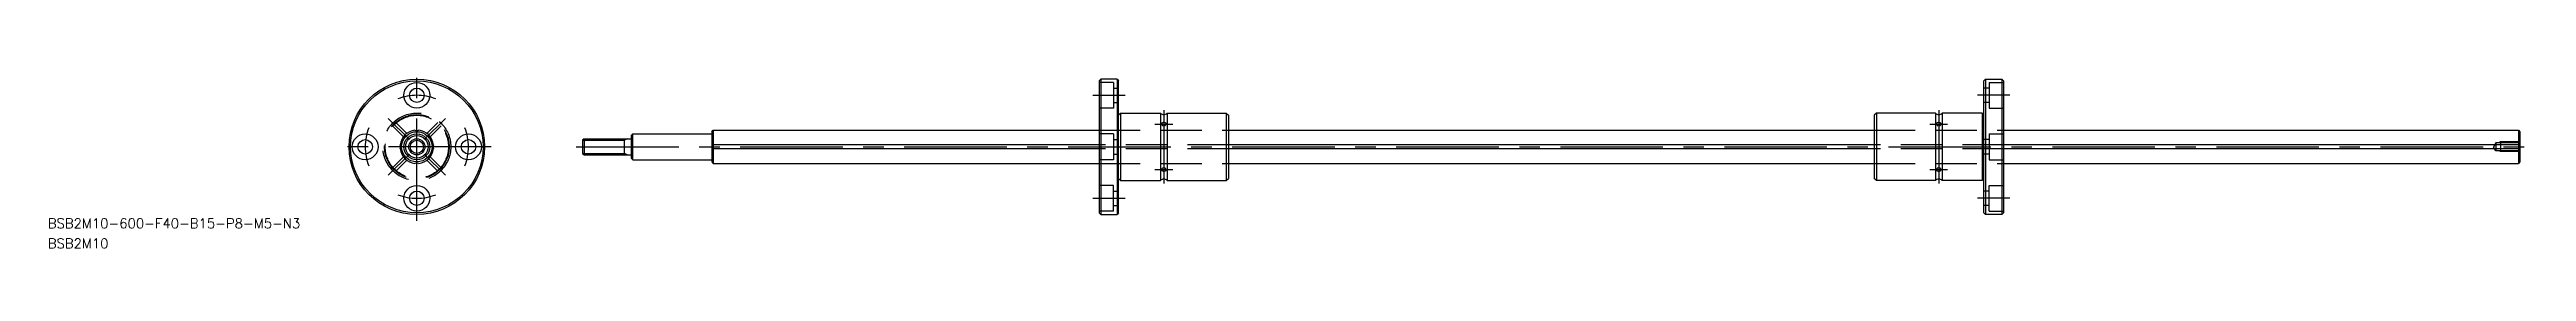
# Model space of a CAD drawing. Extents: x -114 to 653, y -32 to 23.
import ezdxf

# ---------------------------------------------------------------- set-up
doc = ezdxf.new("R2010")
doc.units = 0
doc.linetypes.add('CENTER', pattern=[50.8, 31.75, -6.35, 6.35, -6.35])
doc.linetypes.add('DASHED', pattern=[19.05, 12.7, -6.35])
doc.layers.get('0').update_dxf_attribs({"linetype": 'CONTINUOUS'})
doc.layers.add('CENTER', color=1, linetype='CENTER')
doc.styles.get("Standard").update_dxf_attribs({"font": 'txt.shx', "height": 3, "bigfont": 'bigfont.shx'})

# ---------------------------------------------------------------- blocks, each defined once
blk = doc.blocks.new('*U2')
at = {"color": 7, "linetype": 'CONTINUOUS'}
blk.add_text('BSB2M10-600-F40-B15-P8-M5-N3', height=3, dxfattribs=at).set_placement((-114.27, -25.28))
blk = doc.blocks.new('*U3')
at = {"color": 7, "linetype": 'CONTINUOUS'}
blk.add_text('BSB2M10', height=3, dxfattribs=at).set_placement((-114.27, -31.5))

msp = doc.modelspace()

# ---------------------------------------------------------------- linework, layer by layer
at = {"color": 7, "linetype": 'CONTINUOUS'}
for p, q in [((211.85, 21), (211.35, 20.5)), ((211.35, 20.5), (211.35, -20.5)), ((211.85, 21), (211.85, -21)), ((216.85, 21), (211.85, 21)), ((216.85, 21), (216.85, -21)), ((216.85, 21), (217.35, 20.5)), ((217.35, -20.5), (217.35, 20.5)), ((485.85, 21), (485.35, 20.5)), ((485.35, -20.5), (485.35, 20.5)), ((485.85, 21), (485.85, -21)), ((485.85, 21), (490.85, 21)), ((490.85, 21), (490.85, -21)), ((490.85, 21), (491.35, 20.5)), ((491.35, 20.5), (491.35, -20.5)), ((217.35, 9.9), (217.95, 10.5)), ((217.95, 10.5), (217.95, -10.5)), ((217.95, 10.5), (230.35, 10.5)), ((230.35, 10.5), (230.35, -10.5)), ((232.35, 10.5), (232.35, -10.5)), ((232.35, 10.5), (250.65, 10.5)), ((250.65, 10.5), (250.65, -10.5)), ((250.65, 10.5), (251.35, 9.8)), ((251.35, 9.8), (251.35, -9.8)), ((452.05, 10.5), (451.35, 9.8)), ((451.35, 9.8), (451.35, -9.8)), ((470.35, 10.5), (452.05, 10.5)), ((452.05, 10.5), (452.05, -10.5)), ((470.35, 10.5), (470.35, -10.5)), ((472.35, 10.5), (472.35, -10.5)), ((484.75, 10.5), (472.35, 10.5)), ((484.75, 10.5), (484.75, -10.5)), ((485.35, 9.9), (484.75, 10.5)), ((51.79, 2.5), (51.35, 2.07)), ((51.35, 2.07), (51.35, -2.07)), ((51.79, 2.5), (51.79, -2.5)), ((51.79, 2.5), (66.35, 2.5)), ((64.35, -2.5), (64.35, 2.5)), ((66.85, 4), (66.35, 3.5)), ((66.35, 3.5), (66.35, -3.5)), ((66.85, 4), (91.35, 4)), ((66.85, -4), (66.85, 4)), ((91.35, 4.7), (91.82, 5.16)), ((91.35, 4.7), (91.35, -4.7)), ((91.82, 5.16), (211.35, 5.16)), ((91.85, -5.16), (91.85, 5.16)), ((211.35, 0.6), (91.85, 0.6)), ((251.35, 5.16), (451.35, 5.16)), ((451.35, 0.6), (251.35, 0.6)), ((491.35, 5.16), (650.89, 5.16)), ((650.85, 0.6), (491.35, 0.6)), ((650.85, 5.16), (650.85, -5.16)), ((650.89, 5.16), (651.35, 4.7)), ((651.35, 4.7), (651.35, -4.7)), ((51.35, -2.07), (51.79, -2.5)), ((51.79, -2.5), (66.35, -2.5)), ((66.35, -3.5), (66.85, -4)), ((66.85, -4), (91.35, -4)), ((91.35, -4.7), (91.82, -5.16)), ((91.82, -5.16), (211.35, -5.16)), ((211.35, -0.6), (91.85, -0.6)), ((451.35, -0.6), (251.35, -0.6)), ((251.35, -5.16), (451.35, -5.16)), ((650.85, -0.6), (491.35, -0.6)), ((491.35, -5.16), (650.89, -5.16)), ((651.35, -4.7), (650.89, -5.16)), ((217.95, -10.5), (217.35, -9.9)), ((217.95, -10.5), (230.35, -10.5)), ((232.35, -10.5), (250.65, -10.5)), ((250.65, -10.5), (251.35, -9.8)), ((452.05, -10.5), (451.35, -9.8)), ((470.35, -10.5), (452.05, -10.5)), ((484.75, -10.5), (472.35, -10.5)), ((484.75, -10.5), (485.35, -9.9)), ((211.35, -20.5), (211.85, -21)), ((211.85, -21), (216.85, -21)), ((217.35, -20.5), (216.85, -21)), ((485.35, -20.5), (485.85, -21)), ((490.85, -21), (485.85, -21)), ((491.35, -20.5), (490.85, -21))]:
    msp.add_line(p, q, dxfattribs=at)
at = {"color": 3, "linetype": 'DASHED'}
for p, q in [((215.75, 20), (211.35, 20)), ((215.75, 20), (215.75, 12)), ((215.75, 18.25), (217.35, 18.25)), ((486.95, 18.25), (485.35, 18.25)), ((486.95, 20), (486.95, 12)), ((486.95, 20), (491.35, 20)), ((215.75, 12), (211.35, 12)), ((215.75, 13.75), (217.35, 13.75)), ((486.95, 13.75), (485.35, 13.75)), ((486.95, 12), (491.35, 12)), ((-4.17, 3.11), (-7.58, 6.52)), ((-3.11, 4.17), (-6.52, 7.58)), ((3.11, 4.17), (6.52, 7.58)), ((4.17, 3.11), (7.58, 6.52)), ((211.35, 5.16), (251.35, 5.16)), ((215.75, 4), (211.35, 4)), ((251.35, 0.6), (211.35, 0.6)), ((215.75, 4), (215.75, -4)), ((215.75, 2.25), (217.35, 2.25)), ((451.35, 5.16), (491.35, 5.16)), ((491.35, 0.6), (451.35, 0.6)), ((486.95, 2.25), (485.35, 2.25)), ((486.95, 4), (486.95, -4)), ((486.95, 4), (491.35, 4)), ((643.85, 1.23), (643.15, 0)), ((643.85, -1.23), (643.15, 0)), ((643.85, 1.23), (643.85, -1.23)), ((651.35, 1.23), (643.85, 1.23)), ((645.35, 1.5), (644.89, 1.23)), ((645.35, 1.5), (645.35, -1.5)), ((651.35, 1.5), (645.35, 1.5)), ((-4.17, -3.11), (-7.58, -6.52)), ((-3.11, -4.17), (-6.52, -7.58)), ((3.11, -4.17), (6.52, -7.58)), ((4.17, -3.11), (7.58, -6.52)), ((251.35, -0.6), (211.35, -0.6)), ((215.75, -4), (211.35, -4)), ((211.35, -5.16), (251.35, -5.16)), ((215.75, -2.25), (217.35, -2.25)), ((491.35, -0.6), (451.35, -0.6)), ((451.35, -5.16), (491.35, -5.16)), ((486.95, -2.25), (485.35, -2.25)), ((486.95, -4), (491.35, -4)), ((651.35, -1.23), (643.85, -1.23)), ((645.35, -1.5), (644.89, -1.23)), ((651.35, -1.5), (645.35, -1.5)), ((215.75, -12), (211.35, -12)), ((215.75, -20), (215.75, -12)), ((215.75, -13.75), (217.35, -13.75)), ((486.95, -13.75), (485.35, -13.75)), ((486.95, -20), (486.95, -12)), ((486.95, -12), (491.35, -12)), ((215.75, -20), (211.35, -20)), ((215.75, -18.25), (217.35, -18.25)), ((486.95, -18.25), (485.35, -18.25)), ((486.95, -20), (491.35, -20))]:
    msp.add_line(p, q, dxfattribs=at)
at = {"color": 3, "linetype": 'CONTINUOUS'}
for p, q in [((51.35, 2.07), (64.35, 2.07)), ((65.1, 2.5), (64.35, 2.07)), ((51.35, -2.07), (64.35, -2.07)), ((65.1, -2.5), (64.35, -2.07))]:
    msp.add_line(p, q, dxfattribs=at)
at = {"color": 7, "linetype": 'CONTINUOUS'}
for centre, radius in [((0, 0), 21), ((0, 0), 20.5), ((0, 16), 4), ((0, 16), 2.25), ((-16, 0), 4), ((-16, 0), 2.25), ((0, 0), 4.7), ((0, 0), 4), ((0, 0), 3.5), ((0, 0), 2.5), ((16, 0), 4), ((16, 0), 2.25), ((0, -16), 4), ((0, -16), 2.25)]:
    msp.add_circle(centre, radius, dxfattribs=at)
at = {"color": 3, "linetype": 'DASHED'}
for radius in [10.5, 10, 9.8]:
    msp.add_circle((0, 0), radius, dxfattribs=at)
at = {"color": 3, "linetype": 'CONTINUOUS'}
msp.add_circle((0, 0), 2.07, dxfattribs=at)
at = {"color": 7, "linetype": 'CONTINUOUS'}
for centre, radius, start, end in [((231.35, 11.25), 1.25, 216.8699, 323.1301), ((471.35, 11.25), 1.25, 216.8699, 323.1301), ((0, 0), 5.2, 96.67213, 173.32787), ((-6.19, 0), 1.19, 329.48856, 30.51144), ((0, 6.19), 1.19, 239.48856, 300.51144), ((0, 0), 5.2, 6.67213, 83.32787), ((6.19, 0), 1.19, 149.48856, 210.51144), ((231.09, 7.05), 0.49, 114.12209, 177.08548), ((231.19, 7.12), 0.583, 184.73215, 240.93282), ((231.35, 6.33), 1.25, 68.30725, 111.69275), ((231.35, 7.72), 1.2, 247.81173, 292.18827), ((231.52, 7.12), 0.583, 299.06718, 355.26785), ((231.62, 7.05), 0.49, 2.91452, 65.87791), ((471.09, 7.05), 0.49, 114.12209, 177.08548), ((471.19, 7.12), 0.583, 184.73215, 240.93282), ((471.35, 6.33), 1.25, 68.30725, 111.69275), ((471.35, 7.72), 1.2, 247.81173, 292.18827), ((471.52, 7.12), 0.583, 299.06718, 355.26785), ((471.62, 7.05), 0.49, 2.91452, 65.87791), ((0, 0), 5.2, 186.67213, 263.32787), ((0, -6.19), 1.19, 59.48856, 120.51144), ((0, 0), 5.2, 276.67213, 353.32787), ((231.19, -7.12), 0.583, 119.06718, 175.26785), ((231.09, -7.05), 0.49, 182.91452, 245.87791), ((231.35, -6.33), 1.25, 248.30725, 291.69275), ((231.35, -7.72), 1.2, 67.81173, 112.18827), ((231.52, -7.12), 0.583, 4.73215, 60.93282), ((231.62, -7.05), 0.49, 294.12209, 357.08548), ((471.19, -7.12), 0.583, 119.06718, 175.26785), ((471.09, -7.05), 0.49, 182.91452, 245.87791), ((471.35, -6.33), 1.25, 248.30725, 291.69275), ((471.35, -7.72), 1.2, 67.81173, 112.18827), ((471.52, -7.12), 0.583, 4.73215, 60.93282), ((471.62, -7.05), 0.49, 294.12209, 357.08548), ((231.35, -11.25), 1.25, 36.8699, 143.1301), ((471.35, -11.25), 1.25, 36.8699, 143.1301)]:
    msp.add_arc(centre, radius, start, end, dxfattribs=at)
at = {"layer": 'CENTER', "color": 1, "linetype": 'CENTER'}
for p, q in [((0, -23), (0, 23)), ((209.35, 16), (219.35, 16)), ((493.35, 16), (483.35, 16)), ((-2.26, 2.26), (-8.84, 8.84)), ((2.26, 2.26), (8.84, 8.84)), ((231.35, 11.34), (231.35, -11.39)), ((471.35, 11.34), (471.35, -11.39)), ((23.02, 0), (-22.98, 0)), ((49.35, 0), (653.35, 0)), ((228.61, 7.07), (234.1, 7.07)), ((468.61, 7.07), (474.1, 7.07)), ((-2.26, -2.26), (-8.84, -8.84)), ((2.26, -2.26), (8.84, -8.84)), ((228.61, -7.07), (234.1, -7.07)), ((468.61, -7.07), (474.1, -7.07)), ((209.35, -16), (219.35, -16)), ((493.35, -16), (483.35, -16))]:
    msp.add_line(p, q, dxfattribs=at)
for start, end in [(68.47652, 111.52348), (158.47652, 201.52348), (338.47652, 21.52348), (248.47652, 291.52348)]:
    msp.add_arc((0, 0), 16, start, end, dxfattribs=at)

# ---------------------------------------------------------------- block references
at = {"color": 7, "linetype": 'CONTINUOUS'}
for name in ['*U2', '*U3']:
    msp.add_blockref(name, (0, 0), dxfattribs=at)

doc.saveas('drawing.dxf')
